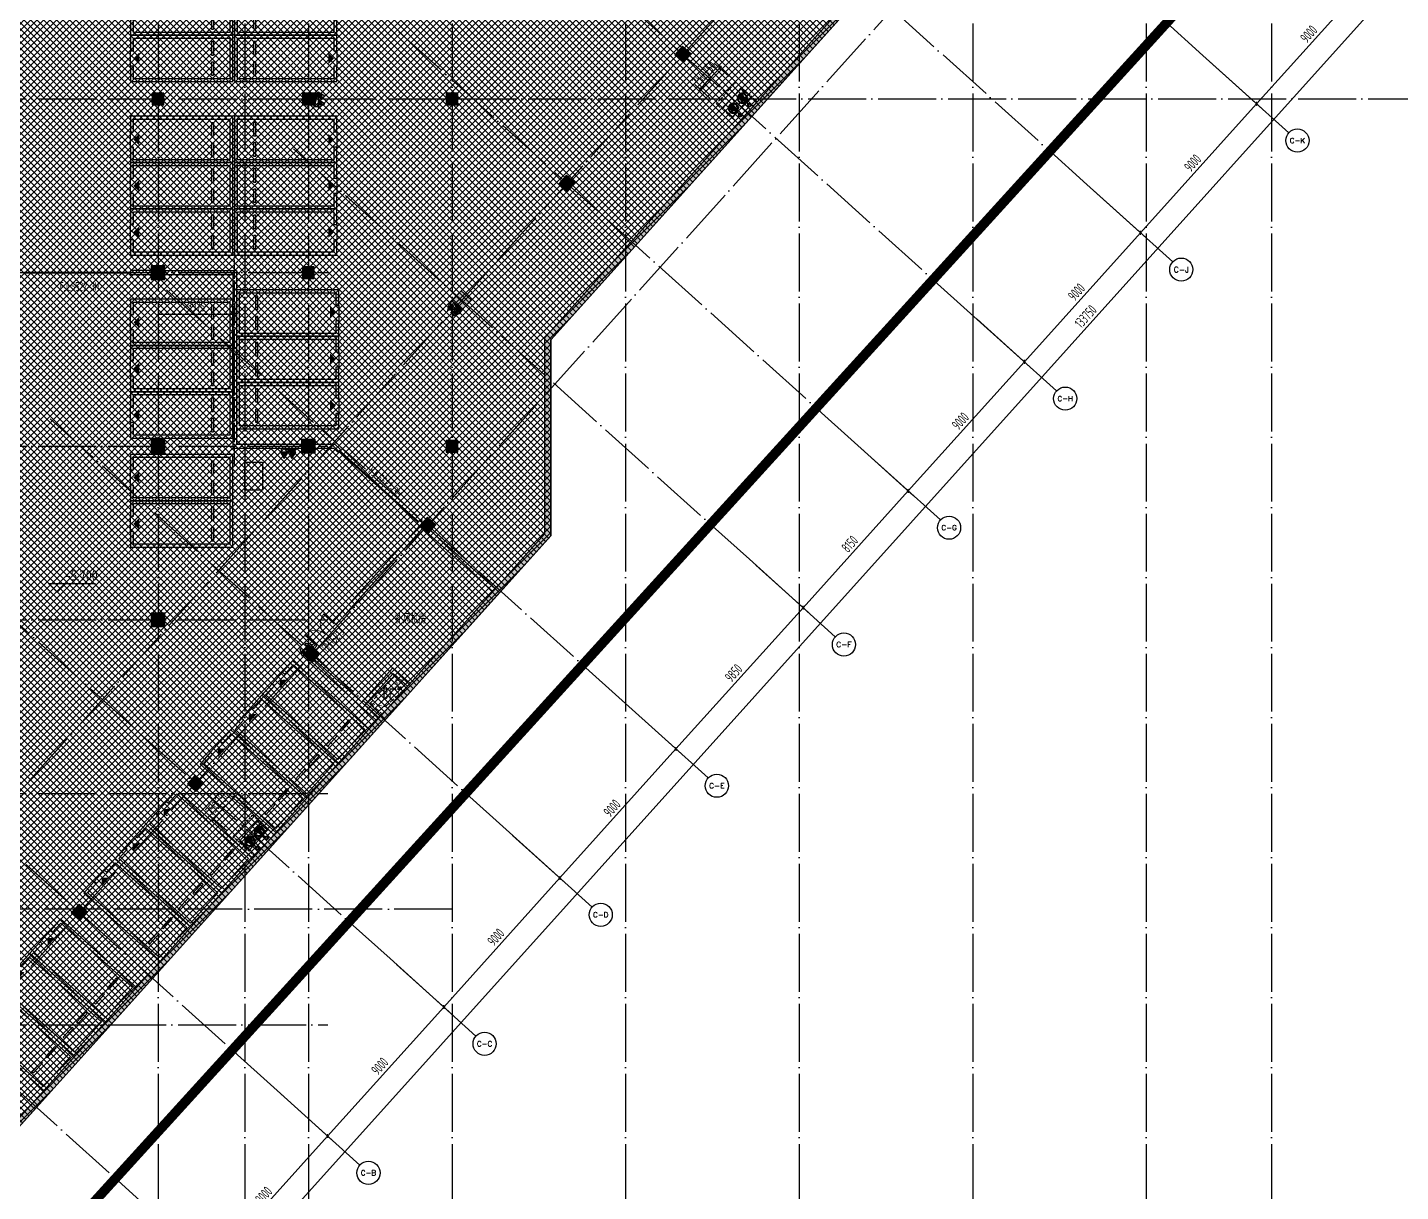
# Model space of a CAD drawing. Extents: x -473190 to 2138458, y -81875 to 2633646.
# Drawn here: x 540167 to 611376, y -48440 to 11897 of the extents above; entities that cross this region are included whole.
import ezdxf
from ezdxf.enums import TextEntityAlignment as Align

# ---------------------------------------------------------------- set-up
doc = ezdxf.new("R2010")
doc.units = 0
doc.header["$LTSCALE"] = 1000
for name, pattern in [('ACAD_ISO05W100', [34, 24, -3, 0.5, -3, 0.5, -3]), ('DASH', [0.35, 0.25, -0.1]), ('DOTE', [2.42, 2, -0.2, 0.02, -0.2]), ('排水', [1.1, 1, -0.1])]:
    doc.linetypes.add(name, pattern=pattern)
for name, color, linetype in [('00-停车位', 67, 'Continuous'), ('A-COLUMN', 2, 'Continuous'), ('A-REDLINE', 1, 'ACAD_ISO05W100'), ('A-ROOM_NAME', 23, 'Continuous'), ('A-WALL', 2, 'Continuous'), ('A-WINDOW', 4, 'Continuous'), ('AXIS', 3, 'Continuous'), ('AXIS_TEXT', 7, 'Continuous'), ('DIM_ELEV', 3, 'Continuous'), ('DOOR_FIRE', 4, 'Continuous'), ('DOOR_FIRE_TEXT', 7, 'Continuous'), ('DOTE', 1, 'DOTE'), ('PROMPT', 1, 'Continuous'), ('PUB_DIM', 3, 'Continuous'), ('PUB_HATCH', 8, 'Continuous'), ('PUB_TEXT', 7, 'Continuous'), ('RF-QT', 30, 'Continuous'), ('SPACE', 7, 'Continuous'), ('W-EQUIP_消火栓', 7, 'Continuous'), ('W-EQUIP_灭火器', 7, 'Continuous'), ('排水', 4, 'Continuous'), ('集水坑', 4, 'Continuous')]:
    doc.layers.add(name, color=color, linetype=linetype)
doc.layers.add('GPS-污水', color=2, linetype='排水', lineweight=40)
doc.layers.add('HOLE', color=52, linetype='Continuous', lineweight=15)
doc.styles.add('8B2_01', font='simhei.ttf', dxfattribs={"width": 0.8})
doc.styles.add('8B2_02', font='tssdeng.shx', dxfattribs={"width": 0.6, "bigfont": 'TSSDCHN.shx'})
doc.styles.add('_TCH_AXIS', font='COMPLEX', dxfattribs={"bigfont": 'GBCBIG'})
doc.styles.add('_TCH_DIM_T3', font='tssdeng.shx', dxfattribs={"width": 0.564706, "bigfont": '@@@tssdchn.shx'})
doc.styles.add('_TCH_SPACE', font='SIMPLEX', dxfattribs={"height": 5, "bigfont": 'GBCBIG'})
doc.styles.add('_TCH_WINDOW', font='tssdeng.shx', dxfattribs={"width": 0.8, "height": 3.5, "bigfont": 'tssdchn.shx'})
doc.styles.add('COMPLEX', font='COMPLEX.shx', dxfattribs={"width": 0.65})
doc.styles.get("Standard").update_dxf_attribs({"font": 'gbenor.shx', "bigfont": 'gbcbig.shx'})
doc.dimstyles.new('_TCH_ARCH&&150', dxfattribs={"dimtxt": 525, "dimasz": 150, "dimexe": 375, "dimexo": 450, "dimgap": 150, "dimtad": 1, "dimdec": 0, "dimzin": 0, "dimdsep": 46, "dimtxsty": '_TCH_DIM_T3', "dimblk": 'ARCHTICK', "dimcen": 0.09, "dimclrt": 7, "dimazin": 2, "dimtfac": 1, "dimtdec": 0, "dimtix": 1, "dimtmove": 2, "dimatfit": 3, "dimfxl": 0, "dimtolj": 1, "dimtzin": 0, "dimarcsym": 0})

# ---------------------------------------------------------------- blocks, each defined once
blk = doc.blocks.new('车位2400x5300')
at = {"layer": '00-停车位', "color": 251}
for p, q in [((-875, -1000), (-175, -1000)), ((-875, -1100), (-875, -1000)), ((-875, -1100), (-175, -1100)), ((-175, -1100), (-175, -1000)), ((175, -1000), (875, -1000)), ((175, -1100), (175, -1000)), ((175, -1100), (875, -1100)), ((875, -1100), (875, -1000)), ((400, -5300), (-400, -5300))]:
    blk.add_line(p, q, dxfattribs=at)
blk.add_lwpolyline([(400, -5150), (400, -5300), (1200, -5300), (1200, 0), (-1200, 0), (-1200, -5300), (-400, -5300), (-400, -5150), (-1050, -5150), (-1050, -150), (1050, -150), (1050, -5150), (400, -5150)], dxfattribs=at)
blk.add_lwpolyline([(0, -5150, 0, 600, 0), (0, -4850, 600, 600, 0)], format="xyseb", dxfattribs=at)
blk = doc.blocks.new('$SB01_1')
h = blk.add_hatch(color=256)
h.dxf.hatch_style = 1
h.paths.add_polyline_path([(-0.38, -0.32), (0.5, 0), (-0.38, 0.32)])
h.paths.add_polyline_path([(0, 0), (0, 0), (0, 0), (0, 0)], flags=24)
h.paths.add_polyline_path([(0, 0), (0, 0), (0, 0), (0, 0)], flags=24)
h.paths.add_polyline_path([(0, 0), (0, 0), (0, 0), (0, 0)], flags=24)
for p, q in [((0.5, 0), (-0.38, 0.32)), ((-0.38, 0.32), (-0.38, -0.32)), ((0.5, 0), (-0.38, -0.32))]:
    blk.add_line(p, q)
blk.add_circle((0, 0), 0.5)
at = {"flags": 1}
for tag in ['UNIT', 'WHAT', 'SPEC']:
    blk.add_attdef(tag, (0, 0), '', height=0.001, dxfattribs=at)
blk = doc.blocks.new('人防集水坑')
at = {"layer": 'GPS-污水', "linetype": '排水'}
for p, q in [((307486, 701151), (307284, 701151)), ((307486, 700451), (307284, 700451))]:
    blk.add_line(p, q, dxfattribs=at)
for centre in [(307561, 701151), (307561, 700451)]:
    blk.add_circle(centre, 75, dxfattribs=at)
at = {"layer": '集水坑', "linetype": 'DASH', "ltscale": 0.5}
blk.add_lwpolyline([(306241, 700051), (306241, 701551), (307741, 701551), (307741, 700051)], close=True, dxfattribs=at)
at = {"layer": '集水坑', "linetype": 'Continuous', "ltscale": 0.5}
for points in [[(306641, 701501), (306641, 700801), (307341, 700801), (307341, 701501)], [(306641, 700801), (306641, 700101), (307341, 700101), (307341, 700801)]]:
    blk.add_lwpolyline(points, close=True, dxfattribs=at)
at = {"layer": '集水坑', "linetype": 'DASH', "ltscale": 0.5}
for points in [[(307341, 700801), (307237, 701397), (306641, 701501)], [(307347, 700101), (307243, 700697), (306647, 700801)]]:
    blk.add_lwpolyline(points, dxfattribs=at)
at = {"layer": 'GPS-污水', "linetype": '排水', "xscale": -480.0000000000002, "yscale": 480.0000000000002, "zscale": 480.0000000000002, "rotation": 176.2535374729293}
for p in [(307045, 701164, 0), (307045, 700464, 0)]:
    blk.add_blockref('$SB01_1', p, dxfattribs=at)
blk = doc.blocks.new('_ArchTick')
at = {"color": 0, "linetype": 'ByBlock', "const_width": 0.4}
blk.add_lwpolyline([(-0.5, -0.5), (0.5, 0.5)], dxfattribs=at)
blk = doc.blocks.new('*D5277')
at = {"layer": 'Defpoints', "color": 0, "transparency": 16777216}
for p in [(113273, -212637), (114285, -213548), (113783, -214106)]:
    blk.add_point(p, dxfattribs=at)
at = {"layer": 'PUB_DIM', "color": 0, "lineweight": -2, "transparency": 16777216}
for p, q in [((112771, -213194), (113273, -212637)), ((113951, -213247), (112995, -212386)), ((113273, -212637), (113374, -212525)), ((113449, -213804), (112493, -212943)), ((112771, -213194), (112671, -213306))]:
    blk.add_line(p, q, dxfattribs=at)
at = {"layer": 'PUB_DIM', "color": 0, "lineweight": -2, "transparency": 16777216, "xscale": 150, "yscale": 150, "zscale": 150}
for p, rotation in [((113273, -212637), 227.999999990804), ((112771, -213194), 47.99999999080407)]:
    blk.add_blockref('_ArchTick', p, dxfattribs=dict(at, rotation=rotation))
at = {"layer": 'PUB_DIM', "color": 7, "transparency": 16777216, "insert": (112716, -212640), "char_height": 525, "attachment_point": 5, "rotation": 48, "style": '_TCH_DIM_T3'}
blk.add_mtext('\\A1;750', dxfattribs=at)
blk = doc.blocks.new('*D5278')
at = {"layer": 'Defpoints', "color": 0, "transparency": 16777216}
for p in [(112771, -213194), (113783, -214106), (113282, -214663)]:
    blk.add_point(p, dxfattribs=at)
at = {"layer": 'PUB_DIM', "color": 0, "lineweight": -2, "transparency": 16777216}
for p, q in [((112947, -214362), (111991, -213501)), ((112270, -213752), (112771, -213194)), ((113449, -213804), (112493, -212943)), ((112771, -213194), (112872, -213083)), ((112270, -213752), (112169, -213863))]:
    blk.add_line(p, q, dxfattribs=at)
at = {"layer": 'PUB_DIM', "color": 0, "lineweight": -2, "transparency": 16777216, "xscale": 150, "yscale": 150, "zscale": 150}
for p, rotation in [((112270, -213752), 47.99999999080295), ((112771, -213194), 227.9999999908029)]:
    blk.add_blockref('_ArchTick', p, dxfattribs=dict(at, rotation=rotation))
at = {"layer": 'PUB_DIM', "color": 7, "transparency": 16777216, "insert": (112214, -213197), "char_height": 525, "attachment_point": 5, "rotation": 48, "style": '_TCH_DIM_T3'}
blk.add_mtext('\\A1;750', dxfattribs=at)
blk = doc.blocks.new('*D5279')
at = {"layer": 'Defpoints', "color": 0, "transparency": 16777216}
for p in [(138010, -175366), (138841, -176114), (138339, -176671)]:
    blk.add_point(p, dxfattribs=at)
at = {"layer": 'PUB_DIM', "color": 0, "lineweight": -2, "transparency": 16777216}
for p, q in [((138507, -175813), (137731, -175115)), ((138005, -176370), (137229, -175672)), ((137508, -175923), (138010, -175366)), ((138010, -175366), (138110, -175254)), ((137508, -175923), (137408, -176034))]:
    blk.add_line(p, q, dxfattribs=at)
at = {"layer": 'PUB_DIM', "color": 0, "lineweight": -2, "transparency": 16777216, "xscale": 150, "yscale": 150, "zscale": 150}
for p, rotation in [((137508, -175923), 47.99999999080414), ((138010, -175366), 227.9999999908041)]:
    blk.add_blockref('_ArchTick', p, dxfattribs=dict(at, rotation=rotation))
at = {"layer": 'PUB_DIM', "color": 7, "transparency": 16777216, "insert": (137452, -175368), "char_height": 525, "attachment_point": 5, "rotation": 48, "style": '_TCH_DIM_T3'}
blk.add_mtext('\\A1;750', dxfattribs=at)
blk = doc.blocks.new('*D5280')
at = {"layer": 'Defpoints', "color": 0, "transparency": 16777216}
for p in [(138512, -174808), (139343, -175557), (138841, -176114)]:
    blk.add_point(p, dxfattribs=at)
at = {"layer": 'PUB_DIM', "color": 0, "lineweight": -2, "transparency": 16777216}
for p, q in [((138507, -175813), (137731, -175115)), ((138010, -175366), (138512, -174808)), ((139008, -175255), (138233, -174557)), ((138512, -174808), (138612, -174697)), ((138010, -175366), (137910, -175477))]:
    blk.add_line(p, q, dxfattribs=at)
at = {"layer": 'PUB_DIM', "color": 0, "lineweight": -2, "transparency": 16777216, "xscale": 150, "yscale": 150, "zscale": 150}
for p, rotation in [((138512, -174808), 227.9999999908028), ((138010, -175366), 47.99999999080278)]:
    blk.add_blockref('_ArchTick', p, dxfattribs=dict(at, rotation=rotation))
at = {"layer": 'PUB_DIM', "color": 7, "transparency": 16777216, "insert": (137954, -174811), "char_height": 525, "attachment_point": 5, "rotation": 48, "style": '_TCH_DIM_T3'}
blk.add_mtext('\\A1;750', dxfattribs=at)
blk = doc.blocks.new('_AXISO')
blk.add_circle((0, 0), 0.5)
at = {"layer": 'AXIS_TEXT', "style": 'COMPLEX', "width": 1.041667}
blk.add_attdef('A', text='', height=0.56, dxfattribs=at).set_placement((-0.25, -0.28), (0.25, -0.28), align=Align.FIT)
blk = doc.blocks.new('*D5435')
at = {"layer": 'AXIS', "color": 0, "lineweight": -2, "transparency": 16777216}
for p, q in [((-92922, -106099), (-89299, -109361)), ((-179074, -208505), (-89577, -109110)), ((-182418, -205494), (-178795, -208756))]:
    blk.add_line(p, q, dxfattribs=at)
at = {"layer": 'Defpoints', "color": 0, "transparency": 16777216}
for p in [(-93256, -105798), (-89577, -109110), (-182752, -205193)]:
    blk.add_point(p, dxfattribs=at)
at = {"layer": 'AXIS', "color": 0, "lineweight": -2, "transparency": 16777216, "xscale": 150, "yscale": 150, "zscale": 150}
for p, rotation in [((-89577, -109110), 47.99999999999579), ((-179074, -208505), 227.9999999999958)]:
    blk.add_blockref('_ArchTick', p, dxfattribs=dict(at, rotation=rotation))
at = {"layer": 'AXIS', "color": 7, "transparency": 16777216, "insert": (-134632, -158532), "char_height": 525, "attachment_point": 5, "rotation": 48, "style": '_TCH_DIM_T3'}
blk.add_mtext('\\A1;133750', dxfattribs=at)
blk = doc.blocks.new('*D5436')
at = {"layer": 'AXIS', "color": 0, "lineweight": -2, "transparency": 16777216}
for p, q in [((-176396, -198806), (-173665, -201265)), ((-179965, -207702), (-173943, -201014)), ((-182418, -205494), (-179687, -207953))]:
    blk.add_line(p, q, dxfattribs=at)
at = {"layer": 'Defpoints', "color": 0, "transparency": 16777216}
for p in [(-176730, -198505), (-173943, -201014), (-182752, -205193)]:
    blk.add_point(p, dxfattribs=at)
at = {"layer": 'AXIS', "color": 0, "lineweight": -2, "transparency": 16777216, "xscale": 150, "yscale": 150, "zscale": 150}
for p, rotation in [((-173943, -201014), 47.99999999999573), ((-179965, -207702), 227.9999999999958)]:
    blk.add_blockref('_ArchTick', p, dxfattribs=dict(at, rotation=rotation))
at = {"layer": 'AXIS', "color": 7, "transparency": 16777216, "insert": (-177261, -204082), "char_height": 525, "attachment_point": 5, "rotation": 48, "style": '_TCH_DIM_T3'}
blk.add_mtext('\\A1;9000', dxfattribs=at)
blk = doc.blocks.new('*D5437')
at = {"layer": 'AXIS', "color": 0, "lineweight": -2, "transparency": 16777216}
for p, q in [((-170373, -192118), (-167642, -194577)), ((-173943, -201014), (-167921, -194326)), ((-176396, -198806), (-173665, -201265))]:
    blk.add_line(p, q, dxfattribs=at)
at = {"layer": 'Defpoints', "color": 0, "transparency": 16777216}
for p in [(-170708, -191817), (-167921, -194326), (-176730, -198505)]:
    blk.add_point(p, dxfattribs=at)
at = {"layer": 'AXIS', "color": 0, "lineweight": -2, "transparency": 16777216, "xscale": 150, "yscale": 150, "zscale": 150}
for p, rotation in [((-167921, -194326), 47.99999999999585), ((-173943, -201014), 227.9999999999959)]:
    blk.add_blockref('_ArchTick', p, dxfattribs=dict(at, rotation=rotation))
at = {"layer": 'AXIS', "color": 7, "transparency": 16777216, "insert": (-171239, -197394), "char_height": 525, "attachment_point": 5, "rotation": 48, "style": '_TCH_DIM_T3'}
blk.add_mtext('\\A1;9000', dxfattribs=at)
blk = doc.blocks.new('*D5438')
at = {"layer": 'AXIS', "color": 0, "lineweight": -2, "transparency": 16777216}
for p, q in [((-164351, -185429), (-161620, -187888)), ((-167921, -194326), (-161899, -187638)), ((-170373, -192118), (-167642, -194577))]:
    blk.add_line(p, q, dxfattribs=at)
at = {"layer": 'Defpoints', "color": 0, "transparency": 16777216}
for p in [(-164686, -185128), (-161899, -187638), (-170708, -191817)]:
    blk.add_point(p, dxfattribs=at)
at = {"layer": 'AXIS', "color": 0, "lineweight": -2, "transparency": 16777216, "xscale": 150, "yscale": 150, "zscale": 150}
for p, rotation in [((-161899, -187638), 47.99999999999576), ((-167921, -194326), 227.9999999999958)]:
    blk.add_blockref('_ArchTick', p, dxfattribs=dict(at, rotation=rotation))
at = {"layer": 'AXIS', "color": 7, "transparency": 16777216, "insert": (-165217, -190706), "char_height": 525, "attachment_point": 5, "rotation": 48, "style": '_TCH_DIM_T3'}
blk.add_mtext('\\A1;9000', dxfattribs=at)
blk = doc.blocks.new('*D5439')
at = {"layer": 'AXIS', "color": 0, "lineweight": -2, "transparency": 16777216}
for p, q in [((-158329, -178741), (-155598, -181200)), ((-161899, -187638), (-155877, -180949)), ((-164351, -185429), (-161620, -187888))]:
    blk.add_line(p, q, dxfattribs=at)
at = {"layer": 'Defpoints', "color": 0, "transparency": 16777216}
for p in [(-158664, -178440), (-155877, -180949), (-164686, -185128)]:
    blk.add_point(p, dxfattribs=at)
at = {"layer": 'AXIS', "color": 0, "lineweight": -2, "transparency": 16777216, "xscale": 150, "yscale": 150, "zscale": 150}
for p, rotation in [((-155877, -180949), 47.99999999999585), ((-161899, -187638), 227.9999999999959)]:
    blk.add_blockref('_ArchTick', p, dxfattribs=dict(at, rotation=rotation))
at = {"layer": 'AXIS', "color": 7, "transparency": 16777216, "insert": (-159194, -184017), "char_height": 525, "attachment_point": 5, "rotation": 48, "style": '_TCH_DIM_T3'}
blk.add_mtext('\\A1;9000', dxfattribs=at)
blk = doc.blocks.new('*D5440')
at = {"layer": 'AXIS', "color": 0, "lineweight": -2, "transparency": 16777216}
for p, q in [((-151738, -171421), (-149007, -173880)), ((-155877, -180949), (-149286, -173629)), ((-158329, -178741), (-155598, -181200))]:
    blk.add_line(p, q, dxfattribs=at)
at = {"layer": 'Defpoints', "color": 0, "transparency": 16777216}
for p in [(-152073, -171120), (-149286, -173629), (-158664, -178440)]:
    blk.add_point(p, dxfattribs=at)
at = {"layer": 'AXIS', "color": 0, "lineweight": -2, "transparency": 16777216, "xscale": 150, "yscale": 150, "zscale": 150}
for p, rotation in [((-149286, -173629), 47.99999999999579), ((-155877, -180949), 227.9999999999958)]:
    blk.add_blockref('_ArchTick', p, dxfattribs=dict(at, rotation=rotation))
at = {"layer": 'AXIS', "color": 7, "transparency": 16777216, "insert": (-152888, -177013), "char_height": 525, "attachment_point": 5, "rotation": 48, "style": '_TCH_DIM_T3'}
blk.add_mtext('\\A1;9850', dxfattribs=at)
blk = doc.blocks.new('*D5441')
at = {"layer": 'AXIS', "color": 0, "lineweight": -2, "transparency": 16777216}
for p, q in [((-146285, -165365), (-143554, -167824)), ((-149286, -173629), (-143832, -167573)), ((-151738, -171421), (-149007, -173880))]:
    blk.add_line(p, q, dxfattribs=at)
at = {"layer": 'Defpoints', "color": 0, "transparency": 16777216}
for p in [(-146619, -165063), (-143832, -167573), (-152073, -171120)]:
    blk.add_point(p, dxfattribs=at)
at = {"layer": 'AXIS', "color": 0, "lineweight": -2, "transparency": 16777216, "xscale": 150, "yscale": 150, "zscale": 150}
for p, rotation in [((-143832, -167573), 47.99999999999583), ((-149286, -173629), 227.9999999999959)]:
    blk.add_blockref('_ArchTick', p, dxfattribs=dict(at, rotation=rotation))
at = {"layer": 'AXIS', "color": 7, "transparency": 16777216, "insert": (-146866, -170325), "char_height": 525, "attachment_point": 5, "rotation": 48, "style": '_TCH_DIM_T3'}
blk.add_mtext('\\A1;8150', dxfattribs=at)
blk = doc.blocks.new('*D5442')
at = {"layer": 'AXIS', "color": 0, "lineweight": -2, "transparency": 16777216}
for p, q in [((-140263, -158676), (-137532, -161135)), ((-143832, -167573), (-137810, -160884)), ((-146285, -165365), (-143554, -167824))]:
    blk.add_line(p, q, dxfattribs=at)
at = {"layer": 'Defpoints', "color": 0, "transparency": 16777216}
for p in [(-140597, -158375), (-137810, -160884), (-146619, -165063)]:
    blk.add_point(p, dxfattribs=at)
at = {"layer": 'AXIS', "color": 0, "lineweight": -2, "transparency": 16777216, "xscale": 150, "yscale": 150, "zscale": 150}
for p, rotation in [((-137810, -160884), 47.99999999999573), ((-143832, -167573), 227.9999999999958)]:
    blk.add_blockref('_ArchTick', p, dxfattribs=dict(at, rotation=rotation))
at = {"layer": 'AXIS', "color": 7, "transparency": 16777216, "insert": (-141128, -163952), "char_height": 525, "attachment_point": 5, "rotation": 48, "style": '_TCH_DIM_T3'}
blk.add_mtext('\\A1;9000', dxfattribs=at)
blk = doc.blocks.new('*D5443')
at = {"layer": 'AXIS', "color": 0, "lineweight": -2, "transparency": 16777216}
for p, q in [((-134240, -151988), (-131509, -154447)), ((-137810, -160884), (-131788, -154196)), ((-140263, -158676), (-137532, -161135))]:
    blk.add_line(p, q, dxfattribs=at)
at = {"layer": 'Defpoints', "color": 0, "transparency": 16777216}
for p in [(-134575, -151687), (-131788, -154196), (-140597, -158375)]:
    blk.add_point(p, dxfattribs=at)
at = {"layer": 'AXIS', "color": 0, "lineweight": -2, "transparency": 16777216, "xscale": 150, "yscale": 150, "zscale": 150}
for p, rotation in [((-131788, -154196), 47.99999999999585), ((-137810, -160884), 227.9999999999959)]:
    blk.add_blockref('_ArchTick', p, dxfattribs=dict(at, rotation=rotation))
at = {"layer": 'AXIS', "color": 7, "transparency": 16777216, "insert": (-135106, -157264), "char_height": 525, "attachment_point": 5, "rotation": 48, "style": '_TCH_DIM_T3'}
blk.add_mtext('\\A1;9000', dxfattribs=at)
blk = doc.blocks.new('*D5444')
at = {"layer": 'AXIS', "color": 0, "lineweight": -2, "transparency": 16777216}
for p, q in [((-128218, -145300), (-125487, -147759)), ((-131788, -154196), (-125766, -147508)), ((-134240, -151988), (-131509, -154447))]:
    blk.add_line(p, q, dxfattribs=at)
at = {"layer": 'Defpoints', "color": 0, "transparency": 16777216}
for p in [(-128553, -144999), (-125766, -147508), (-134575, -151687)]:
    blk.add_point(p, dxfattribs=at)
at = {"layer": 'AXIS', "color": 0, "lineweight": -2, "transparency": 16777216, "xscale": 150, "yscale": 150, "zscale": 150}
for p, rotation in [((-125766, -147508), 47.99999999999585), ((-131788, -154196), 227.9999999999959)]:
    blk.add_blockref('_ArchTick', p, dxfattribs=dict(at, rotation=rotation))
at = {"layer": 'AXIS', "color": 7, "transparency": 16777216, "insert": (-129083, -150576), "char_height": 525, "attachment_point": 5, "rotation": 48, "style": '_TCH_DIM_T3'}
blk.add_mtext('\\A1;9000', dxfattribs=at)
blk = doc.blocks.new('*D5445')
at = {"layer": 'AXIS', "color": 0, "lineweight": -2, "transparency": 16777216}
for p, q in [((-122196, -138611), (-119465, -141070)), ((-125766, -147508), (-119744, -140819)), ((-128218, -145300), (-125487, -147759))]:
    blk.add_line(p, q, dxfattribs=at)
at = {"layer": 'Defpoints', "color": 0, "transparency": 16777216}
for p in [(-122530, -138310), (-119744, -140819), (-128553, -144999)]:
    blk.add_point(p, dxfattribs=at)
at = {"layer": 'AXIS', "color": 0, "lineweight": -2, "transparency": 16777216, "xscale": 150, "yscale": 150, "zscale": 150}
for p, rotation in [((-119744, -140819), 47.99999999999576), ((-125766, -147508), 227.9999999999958)]:
    blk.add_blockref('_ArchTick', p, dxfattribs=dict(at, rotation=rotation))
at = {"layer": 'AXIS', "color": 7, "transparency": 16777216, "insert": (-123061, -143888), "char_height": 525, "attachment_point": 5, "rotation": 48, "style": '_TCH_DIM_T3'}
blk.add_mtext('\\A1;9000', dxfattribs=at)
blk = doc.blocks.new('*D5555')
at = {"layer": 'Defpoints', "color": 0, "transparency": 16777216}
for p in [(74925, -140448), (78900, -140448), (78900, -141464)]:
    blk.add_point(p, dxfattribs=at)
at = {"layer": 'PUB_DIM', "color": 0, "lineweight": -2, "transparency": 16777216}
for p, q in [((74925, -140898), (74925, -141839)), ((78900, -140898), (78900, -141839)), ((74925, -141464), (78900, -141464))]:
    blk.add_line(p, q, dxfattribs=at)
at = {"layer": 'PUB_DIM', "color": 0, "lineweight": -2, "transparency": 16777216, "xscale": 150, "yscale": 150, "zscale": 150, "rotation": 180}
blk.add_blockref('_ArchTick', (74925, -141464), dxfattribs=at)
at = {"layer": 'PUB_DIM', "color": 0, "lineweight": -2, "transparency": 16777216, "xscale": 150, "yscale": 150, "zscale": 150}
blk.add_blockref('_ArchTick', (78900, -141464), dxfattribs=at)
at = {"layer": 'PUB_DIM', "color": 7, "transparency": 16777216, "insert": (76913, -141052), "char_height": 525, "attachment_point": 5, "style": '_TCH_DIM_T3'}
blk.add_mtext('\\A1;3975', dxfattribs=at)
blk = doc.blocks.new('A$C031B73C8')
at = {"layer": 'HOLE', "linetype": 'DASH'}
for points in [[(103436.7, -183452.7), (104841.8, -181892.1), (104210.2, -181323.3), (102905.4, -182772.5), (103537, -183341.2)], [(102905.4, -182772.5), (103689, -182959.7), (104841.8, -181892.1)]]:
    blk.add_lwpolyline(points, dxfattribs=at)
at = {"layer": 'SPACE', "style": '_TCH_SPACE'}
blk.add_text('房间', height=241.13, dxfattribs=at).set_placement((104149.9, -181818))
at = {"layer": 'SPACE', "style": '_TCH_SPACE', "width": 0.705882}
blk.add_text('1.66', height=148.75, dxfattribs=at).set_placement((104155.3, -182067.4))
blk = doc.blocks.new('$TwtSys$00000434')
for p, q in [((-0.5, 0.5), (-0.5, -0.5)), ((-0.5, -0.5), (0.5, 0.5)), ((0.5, 0.5), (-0.5, 0.5)), ((0.5, -0.5), (0.5, 0.5)), ((-0.5, -0.5), (0.5, -0.5))]:
    blk.add_line(p, q)
blk.add_solid([(0.5, -0.5), (0.5, 0.5), (-0.5, -0.5)])
blk = doc.blocks.new('$TwtSys$00000546')
h = blk.add_hatch()
h.set_pattern_fill('ANSI31', color=256, scale=200, style=0)
h.set_pattern_definition([(45, (-38543.802, -6670.83), (-17.67767, 17.67767), [])])
h.paths.add_polyline_path([(-65, 174), (65, 174), (65, 44), (-65, 44)])
for points in [[(0, 344), (-198, 0), (198, 0)], [(-65, 174), (65, 174), (65, 44), (-65, 44)]]:
    blk.add_lwpolyline(points, close=True)
blk = doc.blocks.new('ADFASDF')
h = blk.add_hatch()
h.set_pattern_fill('ANSI37', color=8, scale=150)
h.set_pattern_definition([(45, (0, 0), (-168.3798, 168.3798), []), (135, (0, 0), (-168.3798, -168.3798), [])])
h.paths.add_polyline_path([(521397, 239186), (521397, 224886), (539697, 224886), (539697, 169261), (524947, 169261), (524947, 171211), (527822, 171211), (527922, 176611), (501318, 176611), (501125, 109884), (530547, 109887), (530547, 107449), (538188, 100503), (536147, 98236), (540086, 94690), (517812, 69953), (517812, 59790), (482108, 20136), (405247, 20136), (405247, 26086), (391997, 40436), (391997, 64736), (399997, 64738), (399997, 239186), (409022, 239186)])
blk.add_lwpolyline([(539697, 224886), (539697, 169261), (524947, 169261), (524947, 171211), (527822, 171211), (527922, 176611), (501318, 176611), (501125, 109884), (530547, 109887), (530547, 107449), (538188, 100503), (536147, 98236), (540086, 94690), (517812, 69953), (517812, 59790), (482108, 20136), (405247, 20136), (405247, 26086), (391997, 40436), (391997, 64736), (399997, 64738), (399997, 239186)])
blk = doc.blocks.new('$DorLib2D$00000213')
at = {"color": 0, "linetype": 'DASH', "const_width": 0.02}
blk.add_lwpolyline([(0.5, 0), (-0.5, 0)], dxfattribs=at)
blk = doc.blocks.new('$DorLib2D$00000002')
for p, q in [((-0.5, 0), (-0.5, 0.4875)), ((-0.475, 0.4875), (-0.5, 0.4875)), ((-0.475, 0), (-0.475, 0.4875)), ((0.475, 0), (0.475, 0.4875)), ((0.475, 0.4875), (0.5, 0.4875)), ((0.5, 0), (0.5, 0.4875)), ((-0.5, 0), (-0.475, 0)), ((0.5, 0), (0.475, 0))]:
    blk.add_line(p, q)
at = {"lineweight": 13}
for centre, start, end in [((-0.4875, 0), 0, 88.53072), ((0.4875, 0), 91.46928, 180)]:
    blk.add_arc(centre, 0.4875, start, end, dxfattribs=at)
blk = doc.blocks.new('_FZH')
blk.add_lwpolyline([(-0.5, -0.5), (0.5, -0.5), (0.5, 0.5), (-0.5, 0.5)], close=True)
at = {"layer": 'PUB_HATCH'}
blk.add_solid([(-0.5, -0.5), (0.5, -0.5), (-0.5, 0.5), (0.5, 0.5)], dxfattribs=at)
blk = doc.blocks.new('A$C3672542B')
at = {"layer": '排水', "color": 3, "linetype": 'DASH'}
for points in [[(139251, -173804.6, 0, 0, 0), (139303.7, -174810, 160, 0, 0), (139335.1, -175409.2, 0, 0, 0)], [(136587.2, -176763.1, 0, 0, 0), (137592.5, -176710.4, 160, 0, 0), (138191.7, -176679, 0, 0, 0)], [(114193.5, -211796.2, 0, 0, 0), (114246.2, -212801.6, 160, 0, 0), (114277.6, -213400.8, 0, 0, 0)], [(111529.7, -214754.7, 0, 0, 0), (112535, -214702, 160, 0, 0), (113134.2, -214670.6, 0, 0, 0)]]:
    blk.add_lwpolyline(points, format="xyseb", dxfattribs=at)
at = {"layer": '集水坑', "linetype": 'Continuous', "rotation": 317.9999999908049}
for p in [(-557667.7, -491995.1), (-582725.2, -529986.7)]:
    blk.add_blockref('人防集水坑', p, dxfattribs=at)
at = {"layer": 'PUB_DIM'}
for p1, p2, distance, picture, middle in [((138841, -176113.9), (139342.8, -175556.5), 1118.3, '*D5280', (137954.3, -174811)), ((138339.1, -176671.3), (138841, -176113.9), 1118.3, '*D5279', (137452.5, -175368.3)), ((113783.5, -214105.5), (114285.3, -213548.2), 1361.8, '*D5277', (112715.8, -212639.6)), ((113281.6, -214662.9), (113783.5, -214105.5), 1361.8, '*D5278', (112214, -213197))]:
    dim = blk.add_aligned_dim(p1=p1, p2=p2, distance=distance, dimstyle='_TCH_ARCH&&150', dxfattribs=at)
    dim.commit()
    dim.dimension.update_dxf_attribs({"geometry": picture, "text_midpoint": middle})
blk = doc.blocks.new('A$C4F5A101F')
at = {"layer": 'AXIS'}
for p, q in [((-128552.6, -144998.5), (-124093.8, -149013.3)), ((-134574.8, -151686.8), (-130115.9, -155701.6)), ((-140597, -158375.1), (-136138.1, -162389.9)), ((-146619.2, -165063.4), (-142160.3, -169078.2)), ((-152072.6, -171120.1), (-147613.7, -175134.8)), ((-158663.5, -178440), (-154204.6, -182454.8)), ((-164685.7, -185128.3), (-160226.8, -189143.1)), ((-170707.9, -191816.6), (-166249, -195831.4)), ((-176730, -198504.9), (-172271.2, -202519.7))]:
    blk.add_line(p, q, dxfattribs=at)
at = {"layer": 'DOTE', "color": 127, "linetype": 'DOTE', "ltscale": 1.5}
for p, q in [((-182739.7, 16373.7), (-182739.7, -213765.2)), ((-178239.7, 16373.7), (-178239.7, -213765.2)), ((-174939.7, 16373.7), (-174939.7, -213765.2)), ((-204013.3, -198812), (-71274.2, -51390.3)), ((-199059.6, -203024.4), (-66443.7, -55739.6)), ((-152191.8, -123713.7), (-128552.6, -144998.5)), ((-158214, -130402), (-134574.8, -151686.8)), ((-164236.1, -137090.3), (-140597, -158375.1)), ((-170258.3, -143778.6), (-146619.2, -165063.4)), ((-175711.7, -149835.3), (-152072.6, -171120.1)), ((-182302.7, -157155.2), (-158663.5, -178440)), ((-188324.8, -163843.5), (-164685.7, -185128.3)), ((-194347, -170531.8), (-170707.9, -191816.6)), ((-200369.2, -177220.2), (-176730, -198504.9)), ((-206391.4, -183908.5), (-182752.2, -205193.2)), ((-167489.7, -189257.4), (-297848.4, -189257.4))]:
    blk.add_line(p, q, dxfattribs=at)
at = {"layer": 'DOTE', "color": 16, "linetype": 'DOTE', "ltscale": 1.5}
for p, q in [((-167489.7, 16373.7), (-167489.7, -213765.2)), ((-158489.7, 16373.7), (-158489.7, -213765.2)), ((-149489.7, 16373.7), (-149489.7, -213765.2)), ((-140489.7, 16373.7), (-140489.7, -213765.2)), ((-131489.7, 16373.7), (-131489.7, -213765.2)), ((-124989.7, 16373.7), (-124989.7, -213765.2)), ((-297848.4, -147257.4), (-39660.8, -147257.4)), ((-297848.4, -156257.4), (-173939.7, -156257.4)), ((-297848.4, -165257.4), (-173939.7, -165257.4)), ((-297848.4, -174257.4), (-173939.7, -174257.4)), ((-297848.4, -183257.4), (-173939.7, -183257.4)), ((-297848.4, -195257.4), (-173939.7, -195257.4))]:
    blk.add_line(p, q, dxfattribs=at)
at = {"layer": 'AXIS'}
ref = blk.add_blockref('_AXISO', (-123647.9, -149414.8), dxfattribs=dict(at, xscale=1200, yscale=1200, zscale=1200))
ref.add_attrib('A', 'C-K', dxfattribs={"layer": 'AXIS_TEXT', "height": 254.69, "style": '_TCH_AXIS'}).set_placement((-124048.1, -149542.1), (-123247.7, -149542.1), align=Align.FIT)
ref = blk.add_blockref('_AXISO', (-129670.1, -156103.1), dxfattribs=dict(at, xscale=1200, yscale=1200, zscale=1200))
ref.add_attrib('A', 'C-J', dxfattribs={"layer": 'AXIS_TEXT', "height": 285.97, "style": '_TCH_AXIS'}).set_placement((-130065, -156246.1), (-129275.1, -156246.1), align=Align.FIT)
ref = blk.add_blockref('_AXISO', (-135692.2, -162791.4), dxfattribs=dict(at, xscale=1200, yscale=1200, zscale=1200))
ref.add_attrib('A', 'C-H', dxfattribs={"layer": 'AXIS_TEXT', "height": 251.23, "style": '_TCH_AXIS'}).set_placement((-136093, -162917), (-135291.5, -162917), align=Align.FIT)
ref = blk.add_blockref('_AXISO', (-141714.4, -169479.7), dxfattribs=dict(at, xscale=1200, yscale=1200, zscale=1200))
ref.add_attrib('A', 'C-G', dxfattribs={"layer": 'AXIS_TEXT', "height": 258.24, "style": '_TCH_AXIS'}).set_placement((-142114.1, -169608.8), (-141314.7, -169608.8), align=Align.FIT)
ref = blk.add_blockref('_AXISO', (-147167.8, -175536.3), dxfattribs=dict(at, xscale=1200, yscale=1200, zscale=1200))
ref.add_attrib('A', 'C-F', dxfattribs={"layer": 'AXIS_TEXT', "height": 265.63, "style": '_TCH_AXIS'}).set_placement((-147566.3, -175669.1), (-146769.4, -175669.1), align=Align.FIT)
ref = blk.add_blockref('_AXISO', (-153758.8, -182856.3), dxfattribs=dict(at, xscale=1200, yscale=1200, zscale=1200))
ref.add_attrib('A', 'C-E', dxfattribs={"layer": 'AXIS_TEXT', "height": 265.63, "style": '_TCH_AXIS'}).set_placement((-154157.2, -182989.1), (-153360.3, -182989.1), align=Align.FIT)
ref = blk.add_blockref('_AXISO', (-159780.9, -189544.6), dxfattribs=dict(at, xscale=1200, yscale=1200, zscale=1200))
ref.add_attrib('A', 'C-D', dxfattribs={"layer": 'AXIS_TEXT', "height": 261.89, "style": '_TCH_AXIS'}).set_placement((-160180, -189675.5), (-159381.9, -189675.5), align=Align.FIT)
ref = blk.add_blockref('_AXISO', (-165803.1, -196232.9), dxfattribs=dict(at, xscale=1200, yscale=1200, zscale=1200))
ref.add_attrib('A', 'C-C', dxfattribs={"layer": 'AXIS_TEXT', "height": 269.48, "style": '_TCH_AXIS'}).set_placement((-166200.9, -196367.6), (-165405.3, -196367.6), align=Align.FIT)
ref = blk.add_blockref('_AXISO', (-171825.3, -202921.2), dxfattribs=dict(at, xscale=1200, yscale=1200, zscale=1200))
ref.add_attrib('A', 'C-B', dxfattribs={"layer": 'AXIS_TEXT', "height": 261.89, "style": '_TCH_AXIS'}).set_placement((-172224.4, -203052.1), (-171426.2, -203052.1), align=Align.FIT)
for p1, p2, distance, picture, middle in [((-182752.2, -205193.2), (-93256, -105797.6), -4950, '*D5435', (-134632.1, -158531.6)), ((-128552.6, -144998.5), (-122530.5, -138310.2), -3750, '*D5445', (-123061.3, -143887.6)), ((-134574.8, -151686.8), (-128552.6, -144998.5), -3750, '*D5444', (-129083.5, -150575.9)), ((-140597, -158375.1), (-134574.8, -151686.8), -3750, '*D5443', (-135105.7, -157264.2)), ((-146619.2, -165063.4), (-140597, -158375.1), -3750, '*D5442', (-141127.8, -163952.5)), ((-152072.6, -171120.1), (-146619.2, -165063.4), -3750, '*D5441', (-146865.6, -170325)), ((-158663.5, -178440), (-152072.6, -171120.1), -3750, '*D5440', (-152887.8, -177013.3)), ((-164685.7, -185128.3), (-158663.5, -178440), -3750, '*D5439', (-159194.4, -184017.4)), ((-170707.9, -191816.6), (-164685.7, -185128.3), -3750, '*D5438', (-165216.5, -190705.7)), ((-176730, -198504.9), (-170707.9, -191816.6), -3750, '*D5437', (-171238.7, -197394)), ((-182752.2, -205193.2), (-176730, -198504.9), -3750, '*D5436', (-177260.9, -204082.3))]:
    dim = blk.add_aligned_dim(p1=p1, p2=p2, distance=distance, dimstyle='_TCH_ARCH&&150', dxfattribs=at)
    dim.commit()
    dim.dimension.update_dxf_attribs({"geometry": picture, "text_midpoint": middle})
blk = doc.blocks.new('A$C2B5B1B2C')
at = {"layer": 'DOTE', "linetype": 'DOTE', "ltscale": 0.5}
blk.add_line((78900, -149300), (78900, -138300), dxfattribs=at)
at = {"layer": 'PUB_DIM'}
dim = blk.add_aligned_dim(p1=(74925, -140447.8), p2=(78900, -140447.8), distance=-1016.4, dimstyle='_TCH_ARCH&&150', dxfattribs=at)
dim.commit()
dim.dimension.update_dxf_attribs({"geometry": '*D5555', "text_midpoint": (76912.5, -141051.7)})

msp = doc.modelspace()

# ---------------------------------------------------------------- hatches: boundary and pattern name
at = {"layer": 'PUB_HATCH'}
for points in [[(567002.3, -4176.1), (567302.3, -4291.2), (585828.6, 16284.3), (585605.7, 16485)], [(567002.3, -14338.5), (567302.3, -14453.7), (567302.3, -4291.2), (567002.3, -4176.1)], [(567302.3, -14453.7), (567002.3, -14338.5), (564362.2, -17270.7), (564585.2, -17471.4)], [(564585.2, -17471.4), (564362.2, -17270.7), (559946, -22175.4), (560168.9, -22376.2)], [(560168.9, -22376.2), (559946, -22175.4), (558340.1, -23959), (558563, -24159.7)], [(558563, -24159.7), (558340.1, -23959), (531464.2, -53807.6), (531597.8, -54107.6)]]:
    msp.add_hatch(color=256, dxfattribs=at).paths.add_polyline_path(points)

# ---------------------------------------------------------------- linework, layer by layer
msp.add_lwpolyline([(551437.2, -10642), (552359.6, -10642), (552359.6, -12093), (551437.2, -12093)], close=True)
at = {"layer": 'A-REDLINE', "const_width": 500, "flags": 128}
msp.add_lwpolyline([(437553.5, 184610.6), (451649.1, 183236.2), (465777.4, 182253.8), (479927.5, 181664), (494088.5, 181467.4), (569667.9, 181467.4), (645247.3, 181467.4), (652717.3, 181281.3), (660168.7, 180723.4), (667583.2, 179795.1), (674942.2, 178498.7), (682227.5, 176837.5), (689421, 174815.5), (696505, 172437.8), (703461.7, 169710.2), (710274, 166639.6), (716924.9, 163233.6), (723397.9, 159500.5), (729676.9, 155449.8), (658092.8, 76795.5), (586508.7, -1858.7), (514924.6, -80513), (437553.5, -58186.1), (437553.5, 63212.2)], close=True, dxfattribs=at)
at = {"layer": 'A-WALL'}
for p, q in [((567002.3, -4176.1), (585605.7, 16485)), ((567302.3, -4291.2), (585828.6, 16284.3)), ((546587.2, -707.6), (545512.2, -707.6)), ((545512.2, -707.6), (545512.2, -907.6)), ((547287.2, -707.6), (551012.2, -707.6)), ((551012.2, -707.6), (551012.2, -9707.6)), ((545512.2, -907.6), (546587.2, -907.6)), ((547287.2, -907.6), (550812.2, -907.6)), ((550812.2, -907.6), (550812.2, -9907.6)), ((567002.3, -14338.5), (567002.3, -4176.1)), ((567302.3, -14453.7), (567302.3, -4291.2)), ((550812.2, -9907.6), (554387.2, -9907.6)), ((551012.2, -9707.6), (554387.2, -9707.6)), ((555087.2, -9707.6), (556112.1, -9707.6)), ((555087.2, -9907.6), (556035.3, -9907.6)), ((556035.3, -9907.6), (556269.4, -10118.4)), ((556403.2, -9969.7), (556112.1, -9707.6)), ((556269.4, -10118.4), (556403.2, -9969.7)), ((560505.3, -13932.4), (556022.1, -18911.5)), ((556170.7, -19045.3), (560653.9, -14066.2)), ((560490.5, -13649.9), (560356.7, -13798.6)), ((560356.7, -13798.6), (560505.3, -13932.4)), ((560639.1, -13783.8), (560490.5, -13649.9)), ((561085, -14185.3), (564429.2, -17196.3)), ((560951.2, -14333.9), (564295.3, -17345)), ((567002.3, -14338.5), (564362.2, -17270.7)), ((567302.3, -14453.7), (564585.2, -17471.4)), ((564362.2, -17270.7), (559946, -22175.4)), ((564585.2, -17471.4), (560168.9, -22376.2)), ((556022.1, -18911.5), (556170.7, -19045.3)), ((555018.4, -20026.2), (554884.6, -20174.8)), ((555167, -20160), (555018.4, -20026.2)), ((555033.2, -20308.6), (555167, -20160)), ((554929, -21022.2), (557455.7, -23297.2)), ((555062.8, -20873.6), (557515.2, -23081.7)), ((557515.2, -23081.7), (559121.1, -21298.1)), ((559121.1, -21298.1), (560012.9, -22101.1)), ((557663.8, -23215.5), (559135.9, -21580.6)), ((559135.9, -21580.6), (559879.1, -22249.7)), ((559946, -22175.4), (558340.1, -23959)), ((560168.9, -22376.2), (558563, -24159.7)), ((557455.7, -23297.2), (558273.1, -24033.3)), ((557663.8, -23215.5), (558407, -23884.6)), ((558340.1, -23959), (531464.2, -53807.6)), ((558563, -24159.7), (531597.8, -54107.6))]:
    msp.add_line(p, q, dxfattribs=at)
at = {"layer": 'DIM_ELEV'}
for p, q in [((541708.6, -17372.2), (541258.6, -16922.2)), ((541258.6, -16922.2), (543687.2, -16922.2)), ((541708.6, -17372.2), (542158.6, -16922.2))]:
    msp.add_line(p, q, dxfattribs=at)
at = {"layer": 'PROMPT'}
for p, q in [((566983.3, -4195.1), (567021.3, -4157.1)), ((566983.3, -4157.1), (567021.3, -4195.1))]:
    msp.add_line(p, q, dxfattribs=at)
msp.add_lwpolyline([(566983.3, -4195.1), (567021.3, -4195.1), (567021.3, -4157.1), (566983.3, -4157.1)], close=True, dxfattribs=at)

# ---------------------------------------------------------------- block references
for name, p in [('A$C3672542B', (437553.5, 184610.6)), ('ADFASDF', (49490, -74243.9)), ('A$C2B5B1B2C', (472012.2, 138492.4)), ('A$C031B73C8', (455037.2, 159642.4))]:
    msp.add_blockref(name, p)
at = {"layer": '00-停车位'}
for p, rotation in [((550812.2, 12692.4), 270), ((550912.2, 12692.4), 90), ((550812.2, 10292.4), 270), ((550912.2, 10292.4), 90), ((550812.2, 6092.4), 270), ((550912.2, 6092.4), 90), ((550812.2, 3692.4), 270), ((550912.2, 3692.4), 90), ((550812.2, 1292.4), 270), ((550912.2, 1292.4), 90), ((551012.2, -2907.6), 90), ((550812.2, -3382.6), 270), ((551012.2, -5307.6), 90), ((550812.2, -5782.6), 270), ((550812.2, -8182.6), 270), ((551012.2, -7707.6), 90), ((550810.4, -11432.6), 270), ((550810.4, -13832.6), 270), ((557068.7, -25370.9), 228.0000000141129), ((555462.8, -27154.5), 228.0000000141129), ((553856.9, -28938), 228.0000000141129), ((551046.5, -32059.2), 228.0000000141129), ((549440.6, -33842.8), 228.0000000141129), ((547834.7, -35626.3), 228.0000000141129), ((545024.4, -38747.5), 228.0000000141129), ((543418.4, -40531.1), 228.0000000141129), ((541812.5, -42314.6), 228.0000000141129)]:
    msp.add_blockref('车位2400x5300', p, dxfattribs=dict(at, rotation=rotation))
at = {"layer": 'A-COLUMN'}
for p, xscale, yscale, zscale, rotation in [((574165.1, 10504.1), 600.0000000000256, 600.0000000000256, 600.0000000000256, 47.99999999999824), ((546937.2, 8192.4), 600, 600, 600, 90), ((554737.2, 8192.4), 600, 600, 600, 90), ((562187.2, 8192.4), 600, 600, 600, 90), ((568142.9, 3815.8), 600.0000000000256, 600.0000000000256, 600.0000000000256, 47.99999999999824), ((546937.2, -807.6), 700, 700, 700, 90), ((554737.2, -807.6), 600, 600, 600, 90), ((562689.5, -2240.9), 700.0000000001712, 700.0000000001712, 700.0000000001712, 47.9999999999937), ((546937.2, -9807.6), 700, 700, 700, 90), ((554737.2, -9807.6), 700, 700, 700, 90), ((562187.2, -9807.6), 600, 600, 600, 90), ((560929, -13910.2), 600.0000000000256, 600.0000000000256, 600.0000000000256, 47.99999999999824), ((546937.2, -18807.6), 700, 700, 700, 90), ((554906.8, -20598.5), 600.0000000000256, 600.0000000000256, 600.0000000000256, 47.99999999999824), ((548884.6, -27286.8), 600.0000000000256, 600.0000000000256, 600.0000000000256, 47.99999999999824), ((542862.4, -33975.1), 600.0000000000256, 600.0000000000256, 600.0000000000256, 47.99999999999824)]:
    msp.add_blockref('_FZH', p, dxfattribs=dict(at, xscale=xscale, yscale=yscale, zscale=zscale, rotation=rotation))
at = {"layer": 'A-WINDOW'}
ref = msp.add_blockref('$DorLib2D$00000213', (558379.9, -11884.2), dxfattribs=dict(at, xscale=5500, yscale=-5500, zscale=200, rotation=317.999999999996))
ref.add_attrib('A', 'FJL5522-3H', (557797, -11148.3), dxfattribs={"layer": 'DOOR_FIRE_TEXT', "height": 446.25, "rotation": 318, "style": '_TCH_WINDOW', "width": 0.564706})
at = {"layer": 'DOOR_FIRE'}
ref = msp.add_blockref('$DorLib2D$00000213', (542762.2, -807.6), dxfattribs=dict(at, xscale=5500, yscale=5500, zscale=200, rotation=359.9999999895502))
ref.add_attrib('A', 'FJL5522-3H', (541836.6, -1750.5), dxfattribs={"layer": 'DOOR_FIRE_TEXT', "height": 446.25, "style": '_TCH_WINDOW', "width": 0.564706})
ref = msp.add_blockref('$DorLib2D$00000002', (555594.6, -19535.7), dxfattribs=dict(at, xscale=1500, yscale=1500, zscale=200, rotation=47.99999999999571))
ref.add_attrib('A', 'FM1521J', (555713.2, -20503.4), dxfattribs={"layer": 'DOOR_FIRE_TEXT', "height": 446.25, "rotation": 48, "style": '_TCH_WINDOW', "width": 0.564706})
at = {"layer": 'RF-QT'}
msp.add_blockref('A$C4F5A101F', (729676.9, 155449.8), dxfattribs=at)
at = {"layer": 'W-EQUIP_消火栓', "xscale": -700, "yscale": 200, "zscale": 700}
for p, rotation in [((555137.2, 8142.4), 270), ((562393, -2579.5), 137.999994991042), ((553685.4, -10007.6), 180)]:
    msp.add_blockref('$TwtSys$00000434', p, dxfattribs=dict(at, rotation=rotation))
at = {"layer": 'W-EQUIP_灭火器'}
for p, rotation in [((555237.2, 8340.7), 270), ((555237.2, 7944), 270), ((562178.7, -2521), 137.9999949910419), ((562473.5, -2786.5), 137.9999949910419), ((553487.1, -10107.6), 180.0000000000075), ((553883.8, -10107.6), 180.0000000000075), ((554816.6, -20250.3), 47.99999499104246), ((554551.1, -20545.2), 47.99999499104246)]:
    msp.add_blockref('$TwtSys$00000546', p, dxfattribs=dict(at, rotation=rotation))

# ---------------------------------------------------------------- texts
at = {"layer": 'A-ROOM_NAME', "style": '8B2_02', "width": 0.6}
msp.add_text('补风机房', height=525, dxfattribs=at).set_placement((559216.8, -19000.4))
at = {"layer": 'A-ROOM_NAME', "color": 1, "style": '8B2_01', "width": 0.8}
msp.add_text('BF', height=563.29, dxfattribs=at).set_placement((558580.4, -22921.1))
at = {"layer": 'PUB_TEXT'}
msp.add_text('-5.700', height=525, dxfattribs=at).set_placement((542110.6, -16764.7))

doc.saveas('drawing.dxf')
